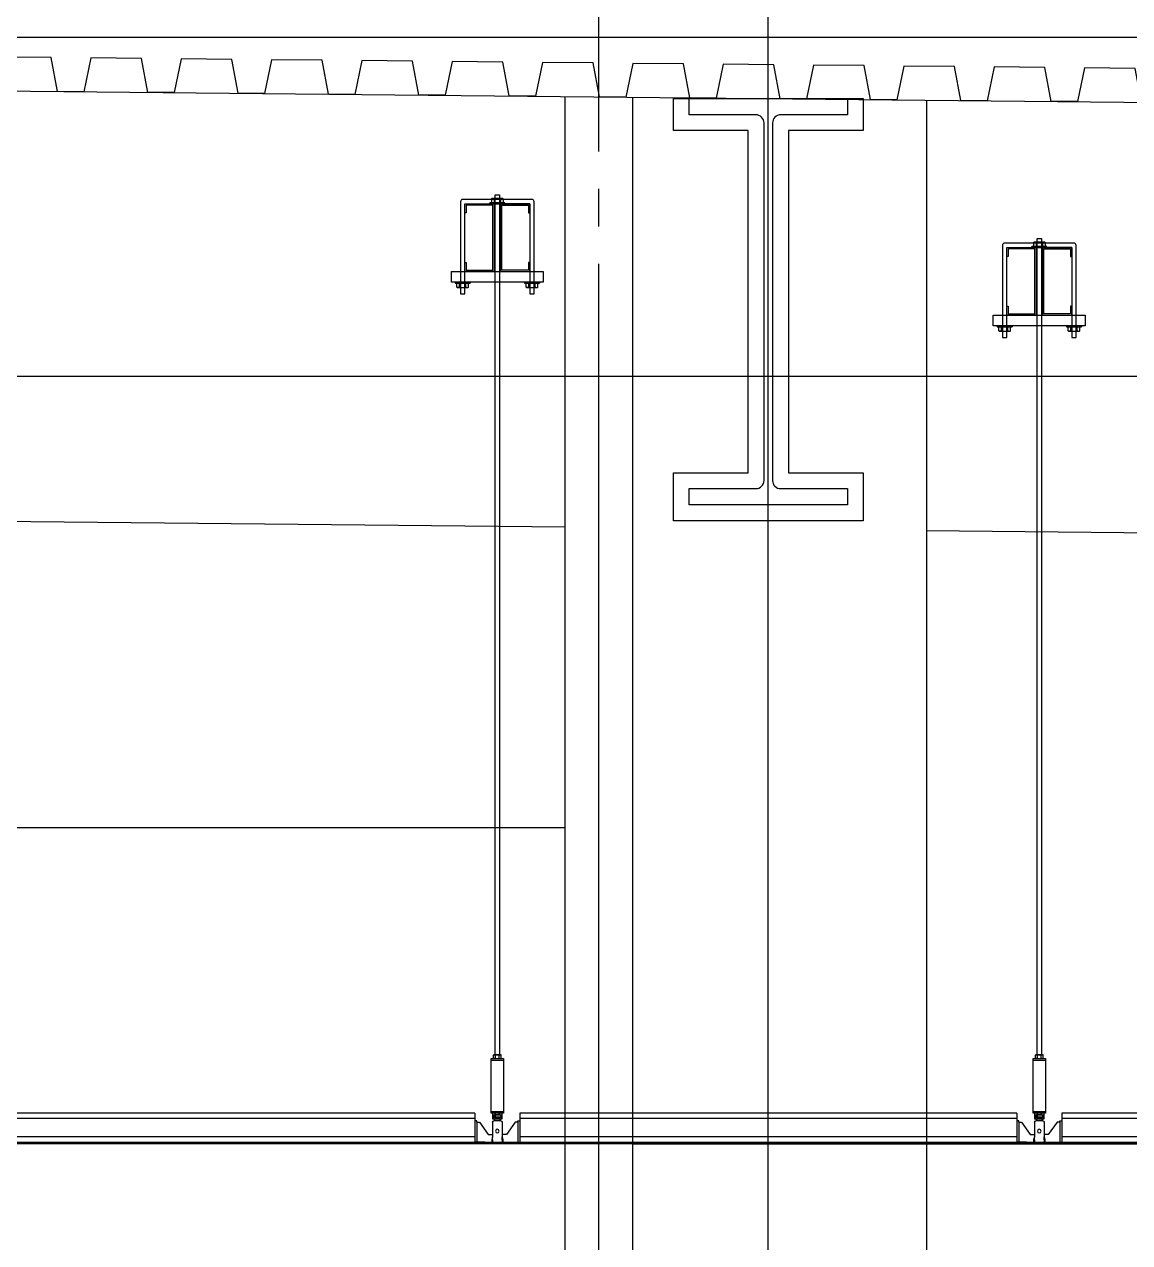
# Model space of a CAD drawing. Header units: millimetres. Extents: x -32710 to 654186, y -254124 to 420220.
# Drawn here: x 280153 to 282600, y 399281 to 401979 of the extents above; entities that cross this region are included whole.
import ezdxf
from ezdxf.xclip import XClip

# ---------------------------------------------------------------- set-up
doc = ezdxf.new("R2010")
doc.units = ezdxf.units.MM
doc.header["$LTSCALE"] = 1000
doc.linetypes.add('TPH12-SEC-@E$0$CENTERK3', pattern=[2.749, 2.5, -0.083, 0.083, -0.083])
doc.linetypes.add('TPH12-SEC-@E$0$CENTERK5', pattern=[6.916, 6.667, -0.083, 0.083, -0.083])
for name, color, linetype in [('TPH12-SEC-@E$0$H-SIN', 252, 'TPH12-SEC-@E$0$CENTERK5'), ('TPH12-SEC-@E$0$SIAGE1', 252, 'Continuous'), ('TPH12-SEC-@E$0$SIAGE2', 252, 'Continuous'), ('TPH12-SEC-@E$0$SIAGE3', 252, 'Continuous'), ('TPH12-SEC-@E$0$STEEL2', 252, 'Continuous'), ('TPH12-SEC-@E$0$STEEL3', 252, 'Continuous'), ('TPH12-SEC-@E$0$SUGATA3', 252, 'Continuous'), ('YFM1P-長$0$M-FOUN', 252, 'Continuous'), ('YFSHI-02(E-LINE)$0$SH-LINE-10', 10, 'Continuous'), ('YFSHI-02(E-LINE)$0$SH-LINE-130', 130, 'Continuous'), ('YFSHI-02(E-LINE)$0$SH-LINE-82', 82, 'Continuous')]:
    doc.layers.add(name, color=color, linetype=linetype)
doc.layers.add('TPH12-SEC-@E$0$K-SIN', color=252, linetype='TPH12-SEC-@E$0$CENTERK3', plot=False)

# ---------------------------------------------------------------- blocks, each defined once
blk = doc.blocks.new('TPH12-SEC-@E')
at = {"layer": 'TPH12-SEC-@E$0$H-SIN'}
for p, q in [((281800, 377500), (281800, 414000)), ((298929.6, 401950), (270800, 401950))]:
    blk.add_line(p, q, dxfattribs=at)
at = {"layer": 'TPH12-SEC-@E$0$K-SIN'}
blk.add_line((281425, 396200), (281425, 403384.8), dxfattribs=at)
at = {"layer": 'TPH12-SEC-@E$0$SIAGE1'}
for p, q in [((281350, 400200), (272500, 400200)), ((281350, 396700), (281350, 400200)), ((281500, 396700), (281500, 399500)), ((281500, 399500), (290950, 399500))]:
    blk.add_line(p, q, dxfattribs=at)
at = {"layer": 'TPH12-SEC-@E$0$SIAGE2'}
for p, q in [((281350, 400200), (281350, 401819.5)), ((281500, 399500), (281500, 401818))]:
    blk.add_line(p, q, dxfattribs=at)
for points in [[(280300.2, 401905), (280284.5, 401830.2), (280226.5, 401830.7), (280212.2, 401905.9), (280100.2, 401907)], [(280500.2, 401903), (280484.5, 401828.2), (280426.5, 401828.7), (280412.2, 401903.9), (280300.2, 401905)], [(280700.2, 401901), (280684.5, 401826.2), (280626.5, 401826.7), (280612.2, 401901.9), (280500.2, 401903)], [(280900.2, 401899), (280884.4, 401824.2), (280826.4, 401824.7), (280812.2, 401899.9), (280700.2, 401901)], [(281100.2, 401897), (281084.4, 401822.2), (281026.4, 401822.7), (281012.2, 401897.9), (280900.2, 401899)], [(281300.2, 401895), (281284.4, 401820.2), (281226.4, 401820.7), (281212.2, 401895.9), (281100.2, 401897)], [(281500.2, 401893), (281484.4, 401818.2), (281426.4, 401818.7), (281412.2, 401893.9), (281300.2, 401895)], [(281700.2, 401891), (281684.4, 401816.2), (281626.4, 401816.7), (281612.2, 401891.9), (281500.2, 401893)], [(281900.1, 401889), (281884.4, 401814.2), (281826.4, 401814.7), (281812.1, 401889.9), (281700.2, 401891)], [(282100.1, 401887), (282084.4, 401812.2), (282026.4, 401812.7), (282012.1, 401887.9), (281900.1, 401889)], [(282300.1, 401885), (282284.4, 401810.2), (282226.4, 401810.7), (282212.1, 401885.9), (282100.1, 401887)], [(282500.1, 401883), (282484.4, 401808.2), (282426.4, 401808.7), (282412.1, 401883.9), (282300.1, 401885)], [(282700.1, 401881), (282684.4, 401806.2), (282626.4, 401806.7), (282612.1, 401881.9), (282500.1, 401883)]]:
    blk.add_lwpolyline(points, dxfattribs=at)
at = {"layer": 'TPH12-SEC-@E$0$SIAGE3'}
blk.add_lwpolyline([(281590, 401815), (282010, 401815), (282010, 401744), (281844.5, 401744), (281844.5, 400986), (282010, 400986), (282010, 400880), (281590, 400880), (281590, 400986), (281755.5, 400986), (281755.5, 401744), (281590, 401744)], close=True, dxfattribs=at)
at = {"layer": 'TPH12-SEC-@E$0$STEEL2'}
blk.add_lwpolyline([(281625, 401815), (281975, 401815), (281975, 401779), (281827.5, 401779, 0.414214), (281809.5, 401761), (281809.5, 400969, 0.414214), (281827.5, 400951), (281975, 400951), (281975, 400915), (281625, 400915), (281625, 400951), (281772.5, 400951, 0.414214), (281790.5, 400969), (281790.5, 401761, 0.414214), (281772.5, 401779), (281625, 401779)], format="xyb", close=True, dxfattribs=at)
at = {"layer": 'TPH12-SEC-@E$0$STEEL3'}
blk.add_line((282150, 401811.5), (282150, 396700), dxfattribs=at)
at = {"layer": 'TPH12-SEC-@E$0$SUGATA3'}
for p, q in [((272884.8, 401904.2), (290730, 401725.7)), ((273150, 400948.5), (281350, 400866.5)), ((282150, 400858.5), (290450, 400775.5))]:
    blk.add_line(p, q, dxfattribs=at)
blk = doc.blocks.new('YFSHI-02(E-LINE)$0$CEILING-A')
for p, q in [((-110, 6.8), (-110, 0)), ((-110, 6.8), (0, 6.8)), ((-110, 5.57), (0, 5.57)), ((0, 6.8), (0, 0)), ((-110, 1.52), (0, 1.52)), ((-110, 0.28), (0, 0.28)), ((-110, 0), (0, 0))]:
    blk.add_line(p, q)
blk = doc.blocks.new('YFSHI-02(E-LINE)$0$1')
for p, q in [((0.45, 5.1), (0, 5.1)), ((0, 5.1), (0, 0)), ((0.45, 4.8), (0.45, 5.1)), ((0.45, 4.8), (1.05, 4.8)), ((0.45, 4.8), (0.45, 0.28)), ((1.05, 4.8), (3, 2.05)), ((3.95, 4.8), (3.95, 2.05)), ((4.25, 5.1), (5.75, 5.1)), ((6.05, 4.8), (6.05, 2.05)), ((8.95, 4.8), (7, 2.05)), ((9.55, 4.8), (8.95, 4.8)), ((9.55, 4.8), (9.55, 5.1)), ((9.55, 5.1), (10, 5.1)), ((9.55, 4.8), (9.55, 0.33)), ((10, 5.1), (10, 0)), ((9.4, 0.33), (0, 0.33)), ((0, 0.25), (5.68, 0.25)), ((0, 0), (10, 0)), ((2.2, 0), (5, 0)), ((3, 2.05), (3.95, 2.05)), ((3.95, 1.55), (3.75, 0.88)), ((3.75, 0.88), (3.95, 0.88)), ((3.75, 0.88), (3.75, 0.25)), ((3.95, 2.05), (3.95, 1.55)), ((3.95, 0.88), (3.95, 1.55)), ((3.95, 0.88), (3.95, 0.45)), ((10, 0.25), (4.32, 0.25)), ((7, 2.05), (6.05, 2.05)), ((6.05, 2.05), (6.05, 1.55)), ((6.05, 1.55), (6.25, 0.88)), ((6.05, 0.88), (6.05, 1.55)), ((6.25, 0.88), (6.05, 0.88)), ((6.05, 0.88), (6.05, 0.45)), ((6.25, 0.88), (6.25, 0.25)), ((7.8, 0.33), (10, 0.33))]:
    blk.add_line(p, q)
blk.add_lwpolyline([(4.3, 5.1), (4.3, 5.4, 0.414214), (4.2, 5.5), (3.96, 5.5, -0.414214), (3.94, 5.52), (3.94, 6.76, -0.414214), (3.98, 6.8), (4.46, 6.8, -0.414214), (4.5, 6.76), (4.5, 6.42, -0.414214), (4.48, 6.4), (4.18, 6.4, 0.414214), (4.16, 6.38), (4.16, 5.8, 0.414214), (4.26, 5.7), (5.74, 5.7, 0.414214), (5.84, 5.8), (5.84, 6.38, 0.414214), (5.82, 6.4), (5.52, 6.4, -0.414214), (5.5, 6.42), (5.5, 6.76, -0.414214), (5.54, 6.8), (6.02, 6.8, -0.414214), (6.06, 6.76), (6.06, 5.52, -0.414214), (6.04, 5.5), (5.8, 5.5, 0.414214), (5.7, 5.4), (5.7, 5.1)], format="xyb")
blk.add_lwpolyline([(4.52, 5.5, 0.414214), (4.42, 5.4), (4.42, 5.2, 0.414214), (4.52, 5.1), (5.48, 5.1, 0.414214), (5.58, 5.2), (5.58, 5.4, 0.414214), (5.48, 5.5)], format="xyb", close=True)
blk.add_circle((5, 2.8), 0.41)
for centre, radius, start, end in [((4.25, 4.8), 0.3, 90, 180), ((5.75, 4.8), 0.3, 0, 90), ((3.75, 0.45), 0.2, 270, 0), ((6.25, 0.45), 0.2, 180, 270)]:
    blk.add_arc(centre, radius, start, end)
blk = doc.blocks.new('YFSHI-02(E-LINE)')
at = {"layer": 'YFSHI-02(E-LINE)$0$SH-LINE-10'}
for p, q in [((281216.5, 401584), (281183.5, 401584)), ((281183.5, 401581.9), (281183.5, 401584)), ((281216.5, 401581.9), (281183.5, 401581.9)), ((281187.3, 401592.7), (281187.3, 401585.2)), ((281187.3, 401592.7), (281187.3, 401585.2)), ((281211.7, 401593.9), (281188.3, 401593.9)), ((281211.7, 401593.9), (281188.3, 401593.9)), ((281190.7, 401593.6), (281188.3, 401593.6)), ((281190.7, 401593.6), (281188.3, 401593.6)), ((281190.7, 401584.4), (281188.3, 401584.4)), ((281190.7, 401584.4), (281188.3, 401584.4)), ((281211.7, 401584), (281188.3, 401584)), ((281193.2, 401592.7), (281193.2, 401585.2)), ((281193.2, 401592.7), (281193.2, 401585.2)), ((281203.5, 401593.6), (281196.5, 401593.6)), ((281203.5, 401593.6), (281196.5, 401593.6)), ((281203.5, 401584.4), (281196.5, 401584.4)), ((281203.5, 401584.4), (281196.5, 401584.4)), ((281206.8, 401592.7), (281206.8, 401585.2)), ((281206.8, 401592.7), (281206.8, 401585.2)), ((281209.3, 401593.6), (281211.7, 401593.6)), ((281209.3, 401593.6), (281211.7, 401593.6)), ((281209.3, 401584.4), (281211.7, 401584.4)), ((281209.3, 401584.4), (281211.7, 401584.4)), ((281212.7, 401592.7), (281212.7, 401585.2)), ((281212.7, 401592.7), (281212.7, 401585.2)), ((281216.5, 401581.9), (281216.5, 401584)), ((282416.5, 401487.3), (282383.5, 401487.3)), ((282383.5, 401485.3), (282383.5, 401487.3)), ((282416.5, 401485.3), (282383.5, 401485.3)), ((282387.3, 401496.1), (282387.3, 401488.5)), ((282387.3, 401496.1), (282387.3, 401488.5)), ((282411.7, 401497.3), (282388.3, 401497.3)), ((282411.7, 401497.3), (282388.3, 401497.3)), ((282390.7, 401496.9), (282388.3, 401496.9)), ((282390.7, 401496.9), (282388.3, 401496.9)), ((282390.7, 401487.7), (282388.3, 401487.7)), ((282390.7, 401487.7), (282388.3, 401487.7)), ((282411.7, 401487.3), (282388.3, 401487.3)), ((282393.2, 401496.1), (282393.2, 401488.5)), ((282393.2, 401496.1), (282393.2, 401488.5)), ((282403.5, 401496.9), (282396.5, 401496.9)), ((282403.5, 401496.9), (282396.5, 401496.9)), ((282403.5, 401487.7), (282396.5, 401487.7)), ((282403.5, 401487.7), (282396.5, 401487.7)), ((282406.8, 401496.1), (282406.8, 401488.5)), ((282406.8, 401496.1), (282406.8, 401488.5)), ((282409.3, 401496.9), (282411.7, 401496.9)), ((282409.3, 401496.9), (282411.7, 401496.9)), ((282409.3, 401487.7), (282411.7, 401487.7)), ((282409.3, 401487.7), (282411.7, 401487.7)), ((282412.7, 401496.1), (282412.7, 401488.5)), ((282412.7, 401496.1), (282412.7, 401488.5)), ((282416.5, 401485.3), (282416.5, 401487.3)), ((281106.7, 401408.2), (281139.8, 401408.2)), ((281106.7, 401408.2), (281106.7, 401406.2)), ((281106.7, 401406.2), (281139.8, 401406.2)), ((281110.6, 401397.4), (281110.6, 401405)), ((281110.6, 401397.4), (281110.6, 401405)), ((281111.5, 401406.2), (281135, 401406.2)), ((281111.5, 401396.2), (281135, 401396.2)), ((281111.5, 401396.2), (281135, 401396.2)), ((281114, 401405.8), (281111.6, 401405.8)), ((281114, 401405.8), (281111.6, 401405.8)), ((281114, 401396.6), (281111.6, 401396.6)), ((281114, 401396.6), (281111.6, 401396.6)), ((281116.4, 401397.4), (281116.4, 401405)), ((281116.4, 401397.4), (281116.4, 401405)), ((281119.7, 401405.8), (281126.8, 401405.8)), ((281119.7, 401405.8), (281126.8, 401405.8)), ((281119.7, 401396.6), (281126.8, 401396.6)), ((281119.7, 401396.6), (281126.8, 401396.6)), ((281130, 401397.4), (281130, 401405)), ((281130, 401397.4), (281130, 401405)), ((281132.5, 401405.8), (281134.9, 401405.8)), ((281132.5, 401405.8), (281134.9, 401405.8)), ((281132.5, 401396.6), (281134.9, 401396.6)), ((281132.5, 401396.6), (281134.9, 401396.6)), ((281135.9, 401397.4), (281135.9, 401405)), ((281135.9, 401397.4), (281135.9, 401405)), ((281139.8, 401408.2), (281139.8, 401406.2)), ((281260.2, 401408.2), (281293.3, 401408.2)), ((281260.2, 401408.2), (281260.2, 401406.2)), ((281260.2, 401406.2), (281293.3, 401406.2)), ((281264.1, 401397.4), (281264.1, 401405)), ((281264.1, 401397.4), (281264.1, 401405)), ((281265, 401406.2), (281288.5, 401406.2)), ((281265, 401396.2), (281288.5, 401396.2)), ((281265, 401396.2), (281288.5, 401396.2)), ((281267.5, 401405.8), (281265.1, 401405.8)), ((281267.5, 401405.8), (281265.1, 401405.8)), ((281267.5, 401396.6), (281265.1, 401396.6)), ((281267.5, 401396.6), (281265.1, 401396.6)), ((281270, 401397.4), (281270, 401405)), ((281270, 401397.4), (281270, 401405)), ((281273.2, 401405.8), (281280.3, 401405.8)), ((281273.2, 401405.8), (281280.3, 401405.8)), ((281273.2, 401396.6), (281280.3, 401396.6)), ((281273.2, 401396.6), (281280.3, 401396.6)), ((281283.6, 401397.4), (281283.6, 401405)), ((281283.6, 401397.4), (281283.6, 401405)), ((281286, 401405.8), (281288.4, 401405.8)), ((281286, 401405.8), (281288.4, 401405.8)), ((281286, 401396.6), (281288.4, 401396.6)), ((281286, 401396.6), (281288.4, 401396.6)), ((281289.4, 401397.4), (281289.4, 401405)), ((281289.4, 401397.4), (281289.4, 401405)), ((281293.3, 401408.2), (281293.3, 401406.2)), ((282306.7, 401311.6), (282339.8, 401311.6)), ((282306.7, 401311.6), (282306.7, 401309.5)), ((282339.8, 401311.6), (282339.8, 401309.5)), ((282460.2, 401311.6), (282493.3, 401311.6)), ((282460.2, 401311.6), (282460.2, 401309.5)), ((282493.3, 401311.6), (282493.3, 401309.5)), ((282306.7, 401309.5), (282339.8, 401309.5)), ((282310.6, 401300.8), (282310.6, 401308.3)), ((282310.6, 401300.8), (282310.6, 401308.3)), ((282311.5, 401309.5), (282335, 401309.5)), ((282311.5, 401299.6), (282335, 401299.6)), ((282311.5, 401299.6), (282335, 401299.6)), ((282314, 401309.1), (282311.6, 401309.1)), ((282314, 401309.1), (282311.6, 401309.1)), ((282314, 401299.9), (282311.6, 401299.9)), ((282314, 401299.9), (282311.6, 401299.9)), ((282316.4, 401300.8), (282316.4, 401308.3)), ((282316.4, 401300.8), (282316.4, 401308.3)), ((282319.7, 401309.1), (282326.8, 401309.1)), ((282319.7, 401309.1), (282326.8, 401309.1)), ((282319.7, 401299.9), (282326.8, 401299.9)), ((282319.7, 401299.9), (282326.8, 401299.9)), ((282330, 401300.8), (282330, 401308.3)), ((282330, 401300.8), (282330, 401308.3)), ((282332.5, 401309.1), (282334.9, 401309.1)), ((282332.5, 401309.1), (282334.9, 401309.1)), ((282332.5, 401299.9), (282334.9, 401299.9)), ((282332.5, 401299.9), (282334.9, 401299.9)), ((282335.9, 401300.8), (282335.9, 401308.3)), ((282335.9, 401300.8), (282335.9, 401308.3)), ((282460.2, 401309.5), (282493.3, 401309.5)), ((282464.1, 401300.8), (282464.1, 401308.3)), ((282464.1, 401300.8), (282464.1, 401308.3)), ((282465, 401309.5), (282488.5, 401309.5)), ((282465, 401299.6), (282488.5, 401299.6)), ((282465, 401299.6), (282488.5, 401299.6)), ((282467.5, 401309.1), (282465.1, 401309.1)), ((282467.5, 401309.1), (282465.1, 401309.1)), ((282467.5, 401299.9), (282465.1, 401299.9)), ((282467.5, 401299.9), (282465.1, 401299.9)), ((282470, 401300.8), (282470, 401308.3)), ((282470, 401300.8), (282470, 401308.3)), ((282473.2, 401309.1), (282480.3, 401309.1)), ((282473.2, 401309.1), (282480.3, 401309.1)), ((282473.2, 401299.9), (282480.3, 401299.9)), ((282473.2, 401299.9), (282480.3, 401299.9)), ((282483.6, 401300.8), (282483.6, 401308.3)), ((282483.6, 401300.8), (282483.6, 401308.3)), ((282486, 401309.1), (282488.4, 401309.1)), ((282486, 401309.1), (282488.4, 401309.1)), ((282486, 401299.9), (282488.4, 401299.9)), ((282486, 401299.9), (282488.4, 401299.9)), ((282489.4, 401300.8), (282489.4, 401308.3)), ((282489.4, 401300.8), (282489.4, 401308.3)), ((281191.5, 399689.3), (281191.5, 399696.1)), ((281191.5, 399689.3), (281191.5, 399696.1)), ((281192.1, 399697), (281207.9, 399697)), ((281192.1, 399697), (281207.9, 399697)), ((281194.5, 399696.7), (281192.2, 399696.7)), ((281194.5, 399696.7), (281192.2, 399696.7)), ((281196.2, 399689.3), (281196.2, 399696.1)), ((281196.2, 399689.3), (281196.2, 399696.1)), ((281198.5, 399696.7), (281201.5, 399696.7)), ((281203.8, 399689.3), (281203.8, 399696.1)), ((281203.8, 399689.3), (281203.8, 399696.1)), ((281205.5, 399696.7), (281207.8, 399696.7)), ((281205.5, 399696.7), (281207.8, 399696.7)), ((281208.5, 399689.3), (281208.5, 399696.1)), ((281208.5, 399689.3), (281208.5, 399696.1)), ((282391.5, 399689.3), (282391.5, 399696.1)), ((282391.5, 399689.3), (282391.5, 399696.1)), ((282392.1, 399697), (282407.9, 399697)), ((282392.1, 399697), (282407.9, 399697)), ((282394.5, 399696.7), (282392.2, 399696.7)), ((282394.5, 399696.7), (282392.2, 399696.7)), ((282396.2, 399689.3), (282396.2, 399696.1)), ((282396.2, 399689.3), (282396.2, 399696.1)), ((282398.5, 399696.7), (282401.5, 399696.7)), ((282403.8, 399689.3), (282403.8, 399696.1)), ((282403.8, 399689.3), (282403.8, 399696.1)), ((282405.5, 399696.7), (282407.8, 399696.7)), ((282405.5, 399696.7), (282407.8, 399696.7)), ((282408.5, 399689.3), (282408.5, 399696.1)), ((282408.5, 399689.3), (282408.5, 399696.1)), ((281186.6, 399688.5), (281213.4, 399688.5)), ((281186.6, 399688.5), (281213.4, 399688.5)), ((281186.6, 399568), (281186.6, 399688.5)), ((281186.6, 399568), (281186.6, 399688.5)), ((281186.6, 399688.5), (281213.4, 399688.5)), ((281192.1, 399688.5), (281207.9, 399688.5)), ((281192.1, 399688.5), (281207.9, 399688.5)), ((281194.5, 399688.7), (281192.2, 399688.7)), ((281194.5, 399688.7), (281192.2, 399688.7)), ((281198.5, 399688.7), (281201.5, 399688.7)), ((281198.5, 399688.7), (281201.5, 399688.7)), ((281205.5, 399688.7), (281207.8, 399688.7)), ((281205.5, 399688.7), (281207.8, 399688.7)), ((281213.4, 399688.5), (281213.4, 399568)), ((281213.4, 399688.5), (281213.4, 399568)), ((282386.6, 399688.5), (282413.4, 399688.5)), ((282386.6, 399688.5), (282413.4, 399688.5)), ((282386.6, 399568), (282386.6, 399688.5)), ((282386.6, 399568), (282386.6, 399688.5)), ((282386.6, 399688.5), (282413.4, 399688.5)), ((282392.1, 399688.5), (282407.9, 399688.5)), ((282392.1, 399688.5), (282407.9, 399688.5)), ((282394.5, 399688.7), (282392.2, 399688.7)), ((282394.5, 399688.7), (282392.2, 399688.7)), ((282398.5, 399688.7), (282401.5, 399688.7)), ((282398.5, 399688.7), (282401.5, 399688.7)), ((282405.5, 399688.7), (282407.8, 399688.7)), ((282405.5, 399688.7), (282407.8, 399688.7)), ((282413.4, 399688.5), (282413.4, 399568)), ((282413.4, 399688.5), (282413.4, 399568)), ((281213.4, 399568), (281186.6, 399568)), ((281213.4, 399568), (281186.6, 399568)), ((281192.1, 399558.9), (281192.1, 399563.3)), ((281208.1, 399563.3), (281192.1, 399563.3)), ((281208.3, 399558.9), (281192.1, 399558.9)), ((281193.2, 399558.9), (281193.2, 399563.3)), ((281195.6, 399563.3), (281195.6, 399563.9)), ((281204.3, 399563.9), (281195.6, 399563.9)), ((281195.8, 399558.9), (281195.8, 399563.3)), ((281195.9, 399563.9), (281195.9, 399568)), ((281204.1, 399563.9), (281204.1, 399568)), ((281204.3, 399563.3), (281204.3, 399563.9)), ((281208.3, 399559), (281208.3, 399563.1)), ((282413.4, 399568), (282386.6, 399568)), ((282413.4, 399568), (282386.6, 399568)), ((282392.1, 399558.9), (282392.1, 399563.3)), ((282408.1, 399563.3), (282392.1, 399563.3)), ((282408.3, 399558.9), (282392.1, 399558.9)), ((282393.2, 399558.9), (282393.2, 399563.3)), ((282395.6, 399563.3), (282395.6, 399563.9)), ((282404.3, 399563.9), (282395.6, 399563.9)), ((282395.8, 399558.9), (282395.8, 399563.3)), ((282395.9, 399563.9), (282395.9, 399568)), ((282404.1, 399563.9), (282404.1, 399568)), ((282404.3, 399563.3), (282404.3, 399563.9)), ((282408.3, 399559), (282408.3, 399563.1))]:
    blk.add_line(p, q, dxfattribs=at)
for points in [[(281272, 401382.2), (281281.5, 401382.2), (281281.5, 401408.2), (281281.5, 401586.5, 0.414214), (281276.5, 401591.5), (281123.5, 401591.5, 0.414214), (281118.5, 401586.5), (281118.5, 401382.2), (281128, 401382.2), (281128, 401581.9), (281272, 401581.9)], [(282472, 401285.5), (282481.5, 401285.5), (282481.5, 401311.6), (282481.5, 401489.8, 0.414214), (282476.5, 401494.8), (282323.5, 401494.8, 0.414214), (282318.5, 401489.8), (282318.5, 401285.5), (282328, 401285.5), (282328, 401485.3), (282472, 401485.3)]]:
    blk.add_lwpolyline(points, format="xyb", close=True, dxfattribs=at)
for points in [[(281204.8, 399697), (281195.2, 399697), (281195.2, 401601.9), (281204.8, 401601.9)], [(282404.8, 399697), (282395.2, 399697), (282395.2, 401505.3), (282404.8, 401505.3)], [(281098.2, 401431.9), (281301.8, 401431.9), (281301.8, 401408.2), (281098.2, 401408.2)], [(282298.2, 401335.3), (282501.8, 401335.3), (282501.8, 401311.6), (282298.2, 401311.6)]]:
    blk.add_lwpolyline(points, close=True, dxfattribs=at)
for points in [[(281186.6, 399684.8), (281213.4, 399684.8)], [(281186.6, 399684.8), (281213.4, 399684.8)], [(282386.6, 399684.8), (282413.4, 399684.8)], [(282386.6, 399684.8), (282413.4, 399684.8)], [(281186.6, 399571.6), (281213.4, 399571.6)], [(281186.6, 399571.6), (281213.4, 399571.6)], [(282386.6, 399571.6), (282413.4, 399571.6)], [(282386.6, 399571.6), (282413.4, 399571.6)]]:
    blk.add_lwpolyline(points, dxfattribs=at)
for centre, radius, start, end in [((281189.3, 401592.1), 2.1, 120.5681, 163.207), ((281189.3, 401592.1), 2.1, 120.5681, 163.207), ((281189.1, 401591.7), 2.02, 111.8965, 149.5654), ((281189.1, 401591.7), 2.02, 111.8965, 149.5654), ((281189.1, 401586.2), 2.02, 210.4346, 248.1035), ((281189.1, 401586.2), 2.02, 210.4346, 248.1035), ((281189.3, 401585.8), 2.1, 196.793, 239.4319), ((281189.3, 401585.8), 2.1, 196.793, 239.4319), ((281189.3, 401585.5), 8.18, 61.7885, 80.1123), ((281189.3, 401585.5), 8.18, 61.7885, 80.1123), ((281189.3, 401592.4), 8.18, 279.8877, 298.2115), ((281189.3, 401592.4), 8.18, 279.8877, 298.2115), ((281197.2, 401584.2), 9.43, 94.1532, 114.8761), ((281197.2, 401584.2), 9.43, 94.1532, 114.8761), ((281197.2, 401593.8), 9.43, 245.1239, 265.8468), ((281197.2, 401593.8), 9.43, 245.1239, 265.8468), ((281202.8, 401584.2), 9.43, 65.1239, 85.8468), ((281202.8, 401584.2), 9.43, 65.1239, 85.8468), ((281202.8, 401593.8), 9.43, 274.1532, 294.8761), ((281202.8, 401593.8), 9.43, 274.1532, 294.8761), ((281210.7, 401585.5), 8.18, 99.8877, 118.2115), ((281210.7, 401585.5), 8.18, 99.8877, 118.2115), ((281210.7, 401592.4), 8.18, 241.7885, 260.1123), ((281210.7, 401592.4), 8.18, 241.7885, 260.1123), ((281210.7, 401592.1), 2.1, 16.793, 59.4319), ((281210.7, 401592.1), 2.1, 16.793, 59.4319), ((281210.9, 401591.7), 2.02, 30.4346, 68.1035), ((281210.9, 401591.7), 2.02, 30.4346, 68.1035), ((281210.7, 401585.8), 2.1, 300.5681, 343.207), ((281210.9, 401586.2), 2.02, 291.8965, 329.5654), ((281210.9, 401586.2), 2.02, 291.8965, 329.5654), ((281210.7, 401585.8), 2.1, 300.5681, 343.207), ((282389.3, 401495.5), 2.1, 120.5681, 163.207), ((282389.3, 401495.5), 2.1, 120.5681, 163.207), ((282389.1, 401495), 2.02, 111.8965, 149.5654), ((282389.1, 401495), 2.02, 111.8965, 149.5654), ((282389.1, 401489.6), 2.02, 210.4346, 248.1035), ((282389.1, 401489.6), 2.02, 210.4346, 248.1035), ((282389.3, 401489.2), 2.1, 196.793, 239.4319), ((282389.3, 401489.2), 2.1, 196.793, 239.4319), ((282389.3, 401488.9), 8.18, 61.7885, 80.1123), ((282389.3, 401488.9), 8.18, 61.7885, 80.1123), ((282389.3, 401495.8), 8.18, 279.8877, 298.2115), ((282389.3, 401495.8), 8.18, 279.8877, 298.2115), ((282397.2, 401487.5), 9.43, 94.1532, 114.8761), ((282397.2, 401487.5), 9.43, 94.1532, 114.8761), ((282397.2, 401497.1), 9.43, 245.1239, 265.8468), ((282397.2, 401497.1), 9.43, 245.1239, 265.8468), ((282402.8, 401487.5), 9.43, 65.1239, 85.8468), ((282402.8, 401487.5), 9.43, 65.1239, 85.8468), ((282402.8, 401497.1), 9.43, 274.1532, 294.8761), ((282402.8, 401497.1), 9.43, 274.1532, 294.8761), ((282410.7, 401488.9), 8.18, 99.8877, 118.2115), ((282410.7, 401488.9), 8.18, 99.8877, 118.2115), ((282410.7, 401495.8), 8.18, 241.7885, 260.1123), ((282410.7, 401495.8), 8.18, 241.7885, 260.1123), ((282410.7, 401495.5), 2.1, 16.793, 59.4319), ((282410.7, 401495.5), 2.1, 16.793, 59.4319), ((282410.9, 401495), 2.02, 30.4346, 68.1035), ((282410.9, 401495), 2.02, 30.4346, 68.1035), ((282410.7, 401489.2), 2.1, 300.5681, 343.207), ((282410.9, 401489.6), 2.02, 291.8965, 329.5654), ((282410.9, 401489.6), 2.02, 291.8965, 329.5654), ((282410.7, 401489.2), 2.1, 300.5681, 343.207), ((281112.6, 401404.4), 2.1, 120.5681, 163.207), ((281112.6, 401404.4), 2.1, 120.5681, 163.207), ((281112.3, 401403.9), 2.02, 111.8965, 149.5654), ((281112.3, 401403.9), 2.02, 111.8965, 149.5654), ((281112.3, 401398.5), 2.02, 210.4346, 248.1035), ((281112.6, 401398.1), 2.1, 196.793, 239.4319), ((281112.6, 401398.1), 2.1, 196.793, 239.4319), ((281112.3, 401398.5), 2.02, 210.4346, 248.1035), ((281112.6, 401397.8), 8.18, 61.7885, 80.1123), ((281112.6, 401397.8), 8.18, 61.7885, 80.1123), ((281112.6, 401404.7), 8.18, 279.8877, 298.2115), ((281112.6, 401404.7), 8.18, 279.8877, 298.2115), ((281120.4, 401396.4), 9.43, 94.1532, 114.8761), ((281120.4, 401396.4), 9.43, 94.1532, 114.8761), ((281120.4, 401406), 9.43, 245.1239, 265.8468), ((281120.4, 401406), 9.43, 245.1239, 265.8468), ((281126.1, 401396.4), 9.43, 65.1239, 85.8468), ((281126.1, 401396.4), 9.43, 65.1239, 85.8468), ((281126.1, 401406), 9.43, 274.1532, 294.8761), ((281126.1, 401406), 9.43, 274.1532, 294.8761), ((281133.9, 401397.8), 8.18, 99.8877, 118.2115), ((281133.9, 401397.8), 8.18, 99.8877, 118.2115), ((281133.9, 401404.7), 8.18, 241.7885, 260.1123), ((281133.9, 401404.7), 8.18, 241.7885, 260.1123), ((281134.2, 401403.9), 2.02, 30.4346, 68.1035), ((281134.2, 401403.9), 2.02, 30.4346, 68.1035), ((281134.2, 401398.5), 2.02, 291.8965, 329.5654), ((281134.2, 401398.5), 2.02, 291.8965, 329.5654), ((281133.9, 401404.4), 2.1, 16.793, 59.4319), ((281133.9, 401404.4), 2.1, 16.793, 59.4319), ((281133.9, 401398.1), 2.1, 300.5681, 343.207), ((281133.9, 401398.1), 2.1, 300.5681, 343.207), ((281266.1, 401404.4), 2.1, 120.5681, 163.207), ((281266.1, 401404.4), 2.1, 120.5681, 163.207), ((281265.8, 401403.9), 2.02, 111.8965, 149.5654), ((281265.8, 401403.9), 2.02, 111.8965, 149.5654), ((281265.8, 401398.5), 2.02, 210.4346, 248.1035), ((281266.1, 401398.1), 2.1, 196.793, 239.4319), ((281266.1, 401398.1), 2.1, 196.793, 239.4319), ((281265.8, 401398.5), 2.02, 210.4346, 248.1035), ((281266.1, 401397.8), 8.18, 61.7885, 80.1123), ((281266.1, 401397.8), 8.18, 61.7885, 80.1123), ((281266.1, 401404.7), 8.18, 279.8877, 298.2115), ((281266.1, 401404.7), 8.18, 279.8877, 298.2115), ((281273.9, 401396.4), 9.43, 94.1532, 114.8761), ((281273.9, 401396.4), 9.43, 94.1532, 114.8761), ((281273.9, 401406), 9.43, 245.1239, 265.8468), ((281273.9, 401406), 9.43, 245.1239, 265.8468), ((281279.6, 401396.4), 9.43, 65.1239, 85.8468), ((281279.6, 401396.4), 9.43, 65.1239, 85.8468), ((281279.6, 401406), 9.43, 274.1532, 294.8761), ((281279.6, 401406), 9.43, 274.1532, 294.8761), ((281287.4, 401397.8), 8.18, 99.8877, 118.2115), ((281287.4, 401397.8), 8.18, 99.8877, 118.2115), ((281287.4, 401404.7), 8.18, 241.7885, 260.1123), ((281287.4, 401404.7), 8.18, 241.7885, 260.1123), ((281287.7, 401403.9), 2.02, 30.4346, 68.1035), ((281287.7, 401403.9), 2.02, 30.4346, 68.1035), ((281287.7, 401398.5), 2.02, 291.8965, 329.5654), ((281287.7, 401398.5), 2.02, 291.8965, 329.5654), ((281287.4, 401404.4), 2.1, 16.793, 59.4319), ((281287.4, 401404.4), 2.1, 16.793, 59.4319), ((281287.4, 401398.1), 2.1, 300.5681, 343.207), ((281287.4, 401398.1), 2.1, 300.5681, 343.207), ((282312.6, 401307.7), 2.1, 120.5681, 163.207), ((282312.6, 401307.7), 2.1, 120.5681, 163.207), ((282312.3, 401307.3), 2.02, 111.8965, 149.5654), ((282312.3, 401307.3), 2.02, 111.8965, 149.5654), ((282312.3, 401301.8), 2.02, 210.4346, 248.1035), ((282312.6, 401301.4), 2.1, 196.793, 239.4319), ((282312.6, 401301.4), 2.1, 196.793, 239.4319), ((282312.3, 401301.8), 2.02, 210.4346, 248.1035), ((282312.6, 401301.1), 8.18, 61.7885, 80.1123), ((282312.6, 401301.1), 8.18, 61.7885, 80.1123), ((282312.6, 401308), 8.18, 279.8877, 298.2115), ((282312.6, 401308), 8.18, 279.8877, 298.2115), ((282320.4, 401299.7), 9.43, 94.1532, 114.8761), ((282320.4, 401299.7), 9.43, 94.1532, 114.8761), ((282320.4, 401309.3), 9.43, 245.1239, 265.8468), ((282320.4, 401309.3), 9.43, 245.1239, 265.8468), ((282326.1, 401299.7), 9.43, 65.1239, 85.8468), ((282326.1, 401299.7), 9.43, 65.1239, 85.8468), ((282326.1, 401309.3), 9.43, 274.1532, 294.8761), ((282326.1, 401309.3), 9.43, 274.1532, 294.8761), ((282333.9, 401301.1), 8.18, 99.8877, 118.2115), ((282333.9, 401301.1), 8.18, 99.8877, 118.2115), ((282333.9, 401308), 8.18, 241.7885, 260.1123), ((282333.9, 401308), 8.18, 241.7885, 260.1123), ((282334.2, 401307.3), 2.02, 30.4346, 68.1035), ((282334.2, 401307.3), 2.02, 30.4346, 68.1035), ((282334.2, 401301.8), 2.02, 291.8965, 329.5654), ((282334.2, 401301.8), 2.02, 291.8965, 329.5654), ((282333.9, 401307.7), 2.1, 16.793, 59.4319), ((282333.9, 401307.7), 2.1, 16.793, 59.4319), ((282333.9, 401301.4), 2.1, 300.5681, 343.207), ((282333.9, 401301.4), 2.1, 300.5681, 343.207), ((282466.1, 401307.7), 2.1, 120.5681, 163.207), ((282466.1, 401307.7), 2.1, 120.5681, 163.207), ((282465.8, 401307.3), 2.02, 111.8965, 149.5654), ((282465.8, 401307.3), 2.02, 111.8965, 149.5654), ((282465.8, 401301.8), 2.02, 210.4346, 248.1035), ((282466.1, 401301.4), 2.1, 196.793, 239.4319), ((282466.1, 401301.4), 2.1, 196.793, 239.4319), ((282465.8, 401301.8), 2.02, 210.4346, 248.1035), ((282466.1, 401301.1), 8.18, 61.7885, 80.1123), ((282466.1, 401301.1), 8.18, 61.7885, 80.1123), ((282466.1, 401308), 8.18, 279.8877, 298.2115), ((282466.1, 401308), 8.18, 279.8877, 298.2115), ((282473.9, 401299.7), 9.43, 94.1532, 114.8761), ((282473.9, 401299.7), 9.43, 94.1532, 114.8761), ((282473.9, 401309.3), 9.43, 245.1239, 265.8468), ((282473.9, 401309.3), 9.43, 245.1239, 265.8468), ((282479.6, 401299.7), 9.43, 65.1239, 85.8468), ((282479.6, 401299.7), 9.43, 65.1239, 85.8468), ((282479.6, 401309.3), 9.43, 274.1532, 294.8761), ((282479.6, 401309.3), 9.43, 274.1532, 294.8761), ((282487.4, 401301.1), 8.18, 99.8877, 118.2115), ((282487.4, 401301.1), 8.18, 99.8877, 118.2115), ((282487.4, 401308), 8.18, 241.7885, 260.1123), ((282487.4, 401308), 8.18, 241.7885, 260.1123), ((282487.7, 401307.3), 2.02, 30.4346, 68.1035), ((282487.7, 401307.3), 2.02, 30.4346, 68.1035), ((282487.7, 401301.8), 2.02, 291.8965, 329.5654), ((282487.7, 401301.8), 2.02, 291.8965, 329.5654), ((282487.4, 401307.7), 2.1, 16.793, 59.4319), ((282487.4, 401307.7), 2.1, 16.793, 59.4319), ((282487.4, 401301.4), 2.1, 300.5681, 343.207), ((282487.4, 401301.4), 2.1, 300.5681, 343.207), ((281192.9, 399695.7), 1.46, 120.5681, 163.207), ((281192.9, 399695.7), 1.46, 120.5681, 163.207), ((281192.7, 399695.4), 1.4, 111.8965, 149.5654), ((281192.7, 399695.4), 1.4, 111.8965, 149.5654), ((281193.6, 399691.1), 5.67, 61.7885, 80.1123), ((281193.6, 399691.1), 5.67, 61.7885, 80.1123), ((281199, 399690.2), 6.54, 94.1532, 114.8761), ((281199, 399690.2), 6.54, 94.1532, 114.8761), ((281201, 399690.2), 6.54, 65.1239, 85.8468), ((281201, 399690.2), 6.54, 65.1239, 85.8468), ((281206.4, 399691.1), 5.67, 99.8877, 118.2115), ((281206.4, 399691.1), 5.67, 99.8877, 118.2115), ((281207.3, 399695.4), 1.4, 30.4346, 68.1035), ((281207.3, 399695.4), 1.4, 30.4346, 68.1035), ((281207.1, 399695.7), 1.46, 16.793, 59.4319), ((281207.1, 399695.7), 1.46, 16.793, 59.4319), ((282392.9, 399695.7), 1.46, 120.5681, 163.207), ((282392.9, 399695.7), 1.46, 120.5681, 163.207), ((282392.7, 399695.4), 1.4, 111.8965, 149.5654), ((282392.7, 399695.4), 1.4, 111.8965, 149.5654), ((282393.6, 399691.1), 5.67, 61.7885, 80.1123), ((282393.6, 399691.1), 5.67, 61.7885, 80.1123), ((282399, 399690.2), 6.54, 94.1532, 114.8761), ((282399, 399690.2), 6.54, 94.1532, 114.8761), ((282401, 399690.2), 6.54, 65.1239, 85.8468), ((282401, 399690.2), 6.54, 65.1239, 85.8468), ((282406.4, 399691.1), 5.67, 99.8877, 118.2115), ((282406.4, 399691.1), 5.67, 99.8877, 118.2115), ((282407.3, 399695.4), 1.4, 30.4346, 68.1035), ((282407.3, 399695.4), 1.4, 30.4346, 68.1035), ((282407.1, 399695.7), 1.46, 16.793, 59.4319), ((282407.1, 399695.7), 1.46, 16.793, 59.4319), ((281192.9, 399689.7), 1.46, 196.793, 239.4319), ((281192.7, 399690), 1.4, 210.4346, 248.1035), ((281192.7, 399690), 1.4, 210.4346, 248.1035), ((281192.9, 399689.7), 1.46, 196.793, 239.4319), ((281193.6, 399694.3), 5.67, 279.8877, 298.2115), ((281193.6, 399694.3), 5.67, 279.8877, 298.2115), ((281199, 399695.2), 6.54, 245.1239, 265.8468), ((281199, 399695.2), 6.54, 245.1239, 265.8468), ((281201, 399695.2), 6.54, 274.1532, 294.8761), ((281201, 399695.2), 6.54, 274.1532, 294.8761), ((281206.4, 399694.3), 5.67, 241.7885, 260.1123), ((281206.4, 399694.3), 5.67, 241.7885, 260.1123), ((281207.3, 399690), 1.4, 291.8965, 329.5654), ((281207.3, 399690), 1.4, 291.8965, 329.5654), ((281207.1, 399689.7), 1.46, 300.5681, 343.207), ((281207.1, 399689.7), 1.46, 300.5681, 343.207), ((282392.9, 399689.7), 1.46, 196.793, 239.4319), ((282392.7, 399690), 1.4, 210.4346, 248.1035), ((282392.7, 399690), 1.4, 210.4346, 248.1035), ((282392.9, 399689.7), 1.46, 196.793, 239.4319), ((282393.6, 399694.3), 5.67, 279.8877, 298.2115), ((282393.6, 399694.3), 5.67, 279.8877, 298.2115), ((282399, 399695.2), 6.54, 245.1239, 265.8468), ((282399, 399695.2), 6.54, 245.1239, 265.8468), ((282401, 399695.2), 6.54, 274.1532, 294.8761), ((282401, 399695.2), 6.54, 274.1532, 294.8761), ((282406.4, 399694.3), 5.67, 241.7885, 260.1123), ((282406.4, 399694.3), 5.67, 241.7885, 260.1123), ((282407.3, 399690), 1.4, 291.8965, 329.5654), ((282407.3, 399690), 1.4, 291.8965, 329.5654), ((282407.1, 399689.7), 1.46, 300.5681, 343.207), ((282407.1, 399689.7), 1.46, 300.5681, 343.207), ((281197.4, 399561.1), 5.76, 157.8828, 180.1952), ((281197.4, 399561.1), 5.76, 179.8048, 202.1172), ((281205.9, 399561.2), 2.29, 356.5141, 63.2222), ((281205.9, 399561.2), 2.29, 356.5141, 63.2222), ((281205.9, 399561), 2.29, 296.7778, 3.4859), ((281208.1, 399563.1), 0.2, 0, 90), ((281208.3, 399559), 0.0625, 270, 0), ((282397.4, 399561.1), 5.76, 157.8828, 180.1952), ((282397.4, 399561.1), 5.76, 179.8048, 202.1172), ((282405.9, 399561.2), 2.29, 356.5141, 63.2222), ((282405.9, 399561.2), 2.29, 356.5141, 63.2222), ((282405.9, 399561), 2.29, 296.7778, 3.4859), ((282408.1, 399563.1), 0.2, 0, 90), ((282408.3, 399559), 0.0625, 270, 0)]:
    blk.add_arc(centre, radius, start, end, dxfattribs=at)
at = {"layer": 'YFSHI-02(E-LINE)$0$SH-LINE-130'}
for points in [[(281190, 401434.9), (281190, 401578.9), (281131, 401578.9), (281131, 401561.9), (281128, 401561.9), (281128, 401581.9), (281193, 401581.9), (281193, 401431.9), (281128, 401431.9), (281128, 401451.9), (281131, 401451.9), (281131, 401434.9)], [(281210, 401434.9), (281210, 401578.9), (281269, 401578.9), (281269, 401561.9), (281272, 401561.9), (281272, 401581.9), (281207, 401581.9), (281207, 401431.9), (281272, 401431.9), (281272, 401451.9), (281269, 401451.9), (281269, 401434.9)], [(282390, 401338.3), (282390, 401482.3), (282331, 401482.3), (282331, 401465.3), (282328, 401465.3), (282328, 401485.3), (282393, 401485.3), (282393, 401335.3), (282328, 401335.3), (282328, 401355.3), (282331, 401355.3), (282331, 401338.3)], [(282410, 401338.3), (282410, 401482.3), (282469, 401482.3), (282469, 401465.3), (282472, 401465.3), (282472, 401485.3), (282407, 401485.3), (282407, 401335.3), (282472, 401335.3), (282472, 401355.3), (282469, 401355.3), (282469, 401338.3)]]:
    blk.add_lwpolyline(points, close=True, dxfattribs=at)
at = {"layer": 'YFSHI-02(E-LINE)$0$SH-LINE-82', "xscale": -10, "yscale": 10, "zscale": 10}
for name, p in [('YFSHI-02(E-LINE)$0$CEILING-A', (280050, 399500)), ('YFSHI-02(E-LINE)$0$1', (281250, 399500)), ('YFSHI-02(E-LINE)$0$CEILING-A', (281250, 399500)), ('YFSHI-02(E-LINE)$0$1', (282450, 399500)), ('YFSHI-02(E-LINE)$0$CEILING-A', (282450, 399500))]:
    blk.add_blockref(name, p, dxfattribs=at)
blk = doc.blocks.new('YFM1P-長')
at = {"layer": 'YFM1P-長$0$M-FOUN'}
blk.add_line((290800, 401950), (272800, 401950), dxfattribs=at)
at = {"layer": 'YFM1P-長$0$M-FOUN', "color": 1}
blk.add_line((273100.5, 401200), (290800, 401200), dxfattribs=at)

msp = doc.modelspace()

# ---------------------------------------------------------------- block references
msp.add_blockref('TPH12-SEC-@E', (0, 0))
ref = msp.add_blockref('YFM1P-長', (0, 0))
XClip(ref).set_block_clipping_path([(188201.2783815574, 355635.7797075855), (305020.60558715, 413217.0386999981)])
ref = msp.add_blockref('YFSHI-02(E-LINE)', (0, 0))
XClip(ref).set_block_clipping_path([(193435.9728033519, 355635.7797075855), (305020.60558715, 413217.0386999981)])

doc.saveas('drawing.dxf')
